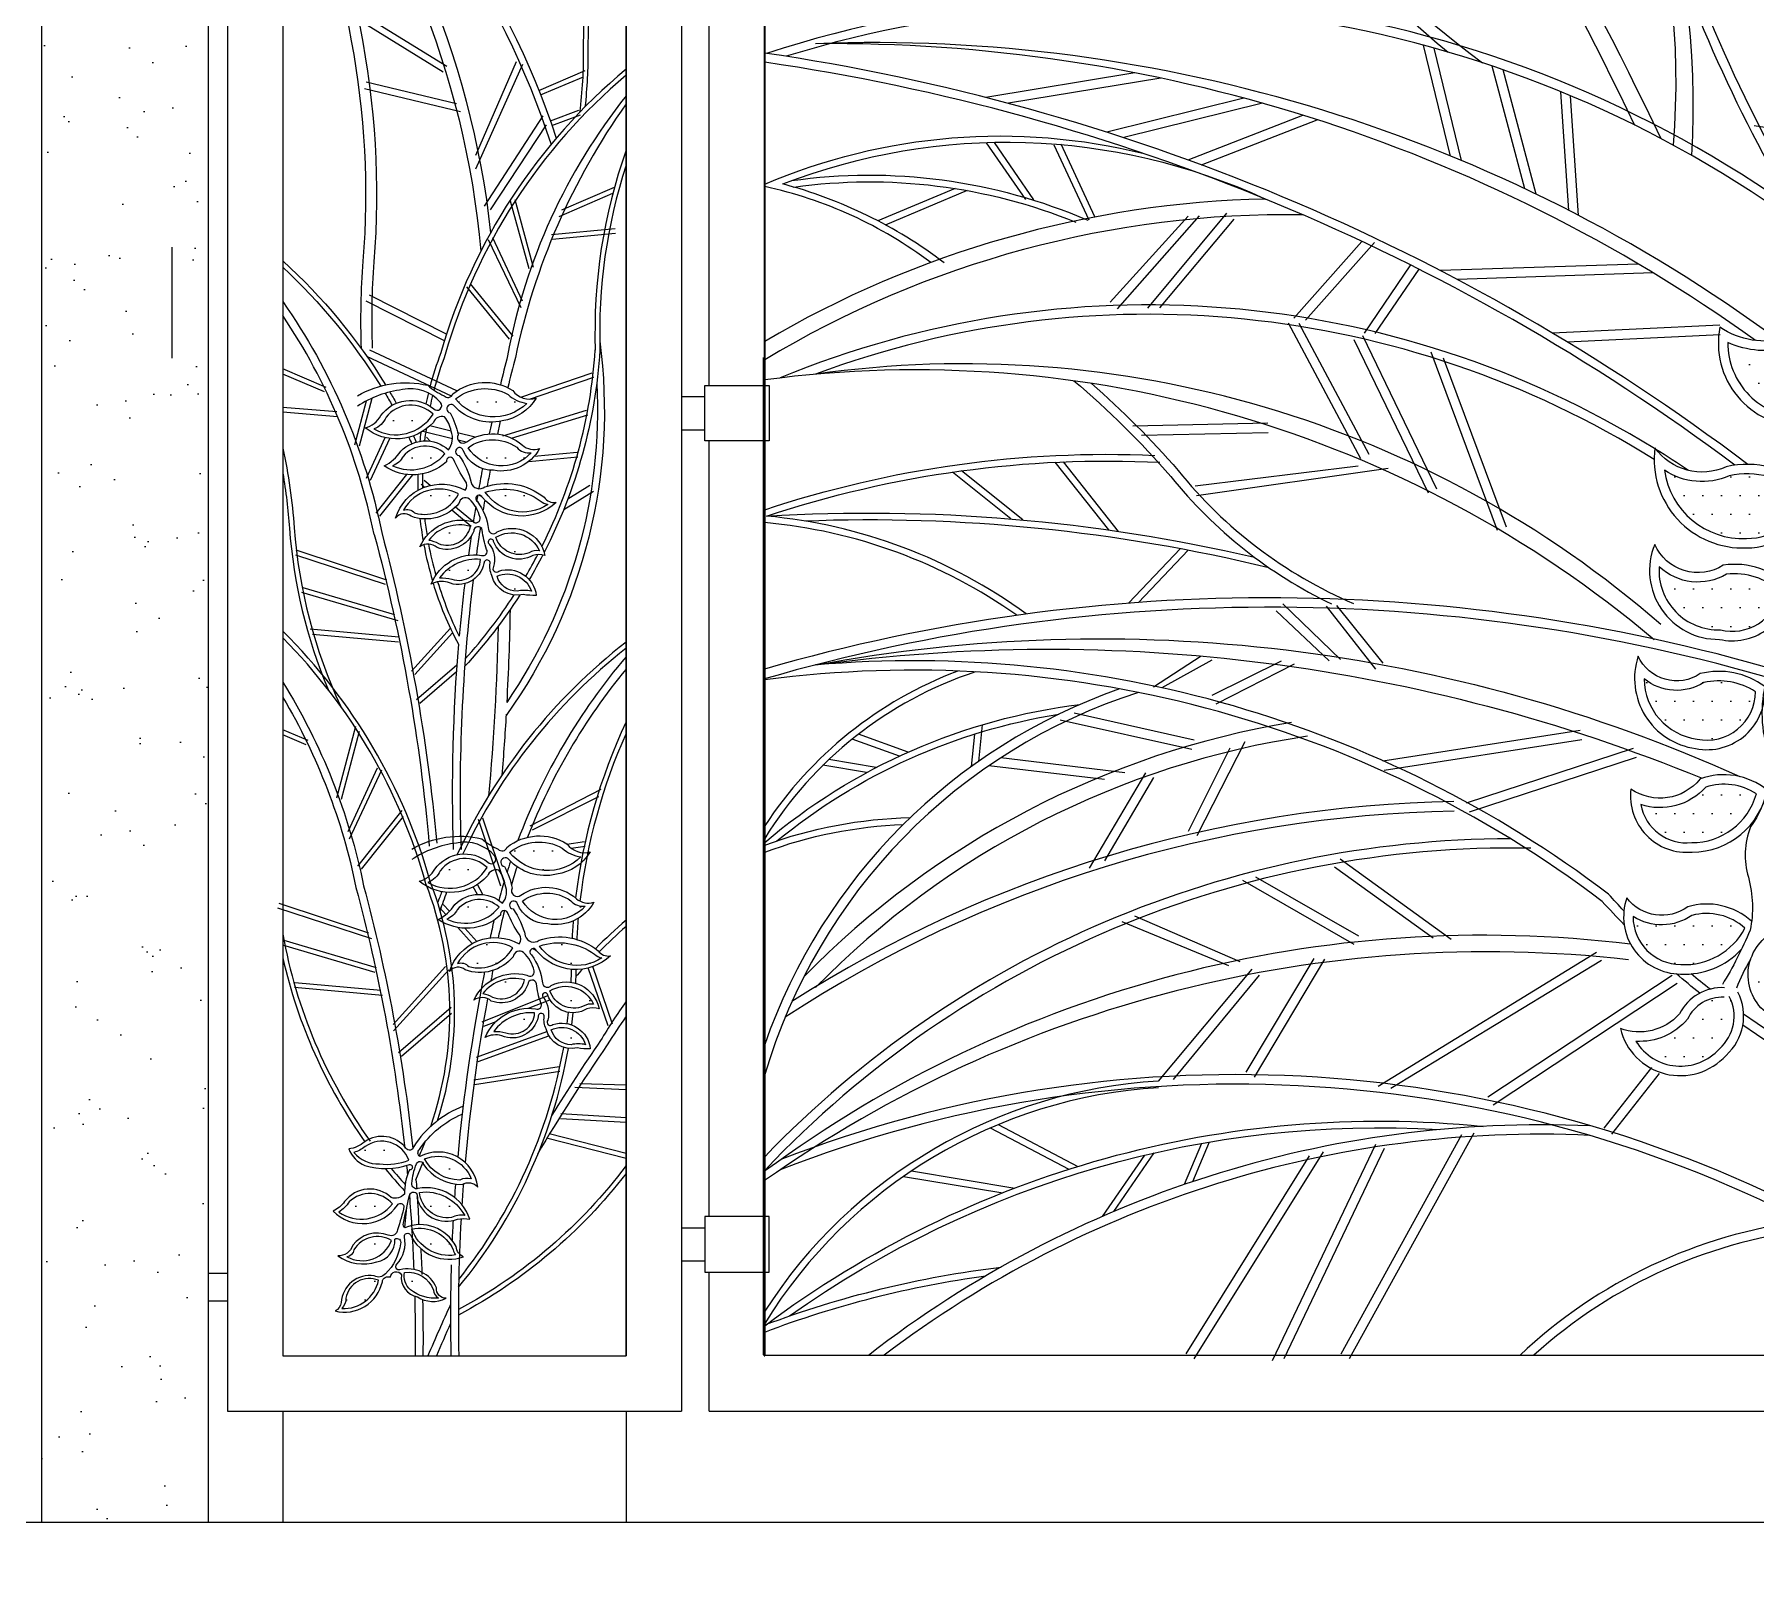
# Model space of a CAD drawing. Extents: x -6708 to 51378, y -17661 to 34250.
# Drawn here: x 27250 to 28803, y -4581 to -3195 of the extents above; entities that cross this region are included whole.
import ezdxf

# ---------------------------------------------------------------- set-up
doc = ezdxf.new("R2010")
doc.units = 0
doc.header["$LTSCALE"] = 5
doc.header["$MEASUREMENT"] = 0
doc.layers.get('0').update_dxf_attribs({"linetype": 'CONTINUOUS'})
for name, color, linetype in [('0-BCA', 33, 'CONTINUOUS'), ('0-HATCH', 8, 'CONTINUOUS'), ('0-T_BLOCK', 7, 'CONTINUOUS'), ('0-TEXT', 7, 'CONTINUOUS'), ('1', 1, 'CONTINUOUS'), ('2', 2, 'CONTINUOUS'), ('LEAF', 2, 'CONTINUOUS')]:
    doc.layers.add(name, color=color, linetype=linetype)

msp = doc.modelspace()

# ---------------------------------------------------------------- hatches: boundary and pattern name
at = {"layer": '0-HATCH'}
h = msp.add_hatch(dxfattribs=at)
h.set_pattern_fill('AR-SAND', color=2, scale=50, style=0)
h.set_pattern_definition([(37.5, (32.59, 0), (-3.14967, 96.34119), [0, -76, 0, -85, 0, -81.25]), (7.5, (32.59, 0), (88.48884, 141.1073), [0, -41, 0, -68.5, 0, -26.25]), (327.5, (-28.91, 0), (155.7071, 0.28295), [0, -25, 0, -90, 0, -117.5]), (317.5, (-28.91, 0), (150.3063, 43.8838), [0, -12.5, 0, -59, 0, -67.5])])
h.paths.add_polyline_path([(27308.6, -4581.1), (27406.6, -4537.4), (27406.6, -2437.4), (27331.6, -2382), (27256.6, -2437.4), (27256.6, -4537.4), (27406.6, -4537.4)])
at = {"layer": 'LEAF'}
h = msp.add_hatch(dxfattribs=at)
h.set_pattern_fill('DOTS', color=2, scale=270, style=0)
edge = h.paths.add_edge_path()
edge.add_arc((28758.5, -4040.5), 52.1, 48.4484, 104.8849)
edge.add_arc((28717.9, -3950.4), 48.1, 237.5857, 304.4375, ccw=False)
edge.add_arc((28735.3, -3991.2), 43.2, 179.8018, 269.7318)
edge.add_arc((28738.5, -3972.9), 61.6, 266.867, 332.3514)
edge = h.paths.add_edge_path()
edge.add_arc((28774, -3924.9), 53.1, 56.5835, 108.0211)
edge.add_arc((28716.3, -3838), 55, 251.5592, 318.58, ccw=False)
edge.add_arc((28740.4, -3882.5), 42.2, 190.452, 276.2747)
edge.add_arc((28745.6, -3864.5), 59.9, 269.4844, 344.4637)
edge = h.paths.add_edge_path()
edge.add_arc((28769.4, -3839.8), 61.2, 57.2514, 102.574)
edge.add_arc((28731.3, -3740.6), 46.5, 230.9332, 302.0744, ccw=False)
edge.add_arc((28757.4, -3776.3), 55.3, 180.4216, 262.2935)
edge.add_arc((28758.8, -3788.3), 43.7, 258.3418, 360.069)
edge = h.paths.add_edge_path()
edge.add_arc((28783.9, -3741.1), 59.2, 46.1948, 97.2645)
edge.add_arc((28750.5, -3638.2), 51.2, 227.0025, 300.3537, ccw=False)
edge.add_arc((28769, -3679), 53.5, 176.3773, 271.8563)
edge.add_arc((28781.5, -3689.5), 44.3, 256.0551, 348.4641)
edge = h.paths.add_edge_path()
edge.add_arc((28795.2, -3668.5), 76.7, 48.7144, 102.3946)
edge.add_arc((28754.2, -3537.8), 60.9, 236.102, 293.7525, ccw=False)
edge.add_arc((28791.2, -3578.6), 71.6, 187.9087, 272.5982)
edge.add_arc((28794.9, -3597.4), 52.7, 269.4343, 345.1795)
edge = h.paths.add_edge_path()
edge.add_arc((28846.6, -3521.1), 45.4, 16.1729, 106.9423)
edge.add_arc((28811.6, -3398.4), 82.2, 245.5737, 285.3805, ccw=False)
edge.add_arc((28844.2, -3474), 66.6, 179.4008, 270.0504)
edge.add_arc((28840.8, -3486.6), 54, 273.6782, 336.167)
edge = h.paths.add_edge_path()
edge.add_arc((28927.3, -3606.9), 40.7, 22.3985, 125.4934, ccw=False)
edge.add_arc((29032.8, -3558), 75.6, 206.1634, 241.2471)
edge.add_arc((28954.9, -3563.7), 73.5, 263.8003, 304.4303, ccw=False)
edge.add_arc((28952.2, -3586.7), 50.3, 164.9944, 264.0057, ccw=False)
edge = h.paths.add_edge_path()
edge.add_arc((28888.7, -3705.4), 44.3, 28.4274, 114.0132, ccw=False)
edge.add_arc((28972.5, -3659.5), 51.3, 208.9206, 263.2513)
edge.add_arc((28924.2, -3668.1), 59.8, 260.5605, 314.9246, ccw=False)
edge.add_arc((28919.5, -3677.1), 50.3, 166.0342, 264.2614, ccw=False)
edge = h.paths.add_edge_path()
edge.add_arc((28869.7, -3801.8), 42.5, 30.6227, 116.3725, ccw=False)
edge.add_arc((28953.4, -3767.5), 48.8, 195.0987, 253.4701)
edge.add_arc((28901.6, -3767.2), 60.4, 256.3811, 308.8468, ccw=False)
edge.add_arc((28892.7, -3780.9), 45.3, 157.7467, 263.1709, ccw=False)
edge = h.paths.add_edge_path()
edge.add_arc((28853.3, -3896.9), 49.4, 33.7623, 106.1355, ccw=False)
edge.add_arc((28938.5, -3843.4), 51.2, 210.4754, 266.8903)
edge.add_arc((28896.3, -3870.4), 46.3, 243.0927, 328.485, ccw=False)
edge.add_arc((28896.7, -3857.9), 57.7, 171.4619, 248.3566, ccw=False)
edge = h.paths.add_edge_path()
edge.add_arc((28844.6, -3977.8), 38.2, 34.5987, 125.8005, ccw=False)
edge.add_arc((28921.3, -3928.9), 52.8, 211.0153, 274.3476)
edge.add_arc((28886.4, -3959.8), 44.5, 252.9637, 330.8273, ccw=False)
edge.add_arc((28875.2, -3949.4), 53, 177.1879, 267.9611, ccw=False)
edge = h.paths.add_edge_path()
edge.add_arc((28808.9, -4062.3), 44.9, 26.0518, 81.365, ccw=False)
edge.add_arc((28884.8, -4020), 42.1, 212.4048, 273.7728)
edge.add_arc((28849.7, -4038.9), 44.4, 236.267, 328.6817, ccw=False)
edge.add_arc((28839.8, -4043.7), 35.4, 133.0615, 245.3902, ccw=False)
edge = h.paths.add_edge_path()
edge.add_arc((28772.5, -4098.6), 34.7, 87.1055, 154.7464)
edge.add_arc((28697.8, -4046.9), 56.9, 266.8717, 319.6358, ccw=False)
edge.add_arc((28734.8, -4079), 47.2, 211.668, 318.2817)
edge.add_arc((28744.1, -4081), 39.1, 311.373, 387.1284)
h = msp.add_hatch(dxfattribs=at)
h.set_pattern_fill('DOTS', color=2, scale=270, style=0)
h.paths.add_polyline_path([(27620.3, -3573.7, 0.427212), (27582.6, -3576, -0.181516), (27573.1, -3584.5, 0.33888)])
h.paths.add_polyline_path([(27632.7, -3610, 0.413064), (27582.8, -3624.6, -0.323086), (27592.8, -3627.1, 0.350598)])
h.paths.add_polyline_path([(27643.2, -3639.2, 0.305208), (27605.7, -3651.5, -0.084533), (27614.4, -3654.6, 0.471178)])
h.paths.add_polyline_path([(27652.4, -3669, 0.26028), (27615.4, -3685.6, -0.071469), (27626.5, -3686.9, 0.494266)])
h.paths.add_polyline_path([(27685.3, -3697.7, -0.117606), (27698.3, -3697.7, 0.444485), (27667.3, -3684.1, 0.33254)])
h.paths.add_polyline_path([(27696.3, -3663, -0.196843), (27705.5, -3661.2, 0.453979), (27666.2, -3649, 0.435938)])
h.paths.add_polyline_path([(27567.1, -3540.8, -0.198186), (27556.1, -3551.3, 0.400599), (27609.5, -3538, 0.451636)])
h.paths.add_polyline_path([(27694.2, -3528.2, -0.1622), (27677.3, -3520.3, 0.301965), (27629.8, -3524.1, 0.443405)])
h = msp.add_hatch(dxfattribs=at)
h.set_pattern_fill('DOTS', color=2, scale=270, style=0)
h.paths.add_polyline_path([(27698.1, -3572.7, -0.263305), (27685, -3567.8, 0.322078), (27641.1, -3568.3, 0.495718)])
h.paths.add_polyline_path([(27656.7, -3608.4, 0.410464), (27713, -3619.4, -0.105325), (27706.3, -3616.1, 0.239944)])
h = msp.add_hatch(dxfattribs=at)
h.set_pattern_fill('DOTS', color=2, scale=270, style=0)
h.paths.add_polyline_path([(27658.3, -3947, 0.451636), (27616, -3949.8, -0.169458), (27607, -3959.4, -0.000425), (27607.2, -3960.3, -0.001283), (27607.8, -3961.8, 0.377387)])
h.paths.add_polyline_path([(27631.4, -3985, -0.181516), (27621.9, -3993.5, 0.33888), (27669.1, -3982.7, 0.427212)])
h.paths.add_polyline_path([(27743, -3937.3, -0.1622), (27726.1, -3929.3, 0.301965), (27678.6, -3933.2, 0.443405)])
h = msp.add_hatch(dxfattribs=at)
h.set_pattern_fill('DOTS', color=2, scale=270, style=0)
h.paths.add_polyline_path([(27746.9, -3981.7, -0.263305), (27733.8, -3976.8, 0.318168), (27690.2, -3977.1, 0.502624)])
h = msp.add_hatch(dxfattribs=at)
h.set_pattern_fill('DOTS', color=2, scale=270, style=0)
h.paths.add_polyline_path([(27681.4, -4019.2, 0.417418), (27631.6, -4033.6, -0.323086), (27641.7, -4036.2, 0.348779)])
h.paths.add_polyline_path([(27761.8, -4028.5, -0.105325), (27755.1, -4025.1, 0.24519), (27705.6, -4017.7, 0.406418)])
h = msp.add_hatch(dxfattribs=at)
h.set_pattern_fill('DOTS', color=2, scale=270, style=0)
h.paths.add_polyline_path([(27692, -4048.3, 0.305208), (27654.5, -4060.6, -0.084533), (27663.2, -4063.7, 0.471178)])
h = msp.add_hatch(dxfattribs=at)
h.set_pattern_fill('DOTS', color=2, scale=270, style=0)
h.paths.add_polyline_path([(27745.1, -4072.1, -0.196843), (27754.3, -4070.3, 0.453979), (27715, -4058.1, 0.435938)])
h = msp.add_hatch(dxfattribs=at)
h.set_pattern_fill('DOTS', color=2, scale=270, style=0)
h.paths.add_polyline_path([(27701.2, -4078, 0.26028), (27664.3, -4094.7, -0.071469), (27675.3, -4096, 0.494266)])
h = msp.add_hatch(dxfattribs=at)
h.set_pattern_fill('DOTS', color=2, scale=270, style=0)
h.paths.add_polyline_path([(27734.1, -4106.7, -0.117606), (27747.2, -4106.7, 0.444485), (27716.1, -4093.2, 0.33254)])
h = msp.add_hatch(dxfattribs=at)
h.set_pattern_fill('DOTS', color=2, scale=270, style=0)
h.paths.add_polyline_path([(27548.3, -4198.6, -0.096625), (27538.1, -4203.9, 0.229635), (27561.3, -4214.3, 0.122366), (27587.8, -4210.9, 0.494881)])
h = msp.add_hatch(dxfattribs=at)
h.set_pattern_fill('DOTS', color=2, scale=270, style=0)
h.paths.add_polyline_path([(27626.2, -4262.5, -0.158727), (27638.1, -4260.8, 0.312282), (27597.3, -4239.9, 0.437117)])
h.paths.add_polyline_path([(27633.6, -4228.8, -0.176035), (27644, -4227.7, 0.421189), (27601.9, -4209.8, 0.273804)])
h = msp.add_hatch(dxfattribs=at)
h.set_pattern_fill('DOTS', color=2, scale=270, style=0)
h.paths.add_polyline_path([(27573, -4250.4, 0.428368), (27533.9, -4248.4, -0.109352), (27524.5, -4257.7, 0.396132)])
h = msp.add_hatch(dxfattribs=at)
h.set_pattern_fill('DOTS', color=2, scale=270, style=0)
h.paths.add_polyline_path([(27538.1, -4291.8, -0.331722), (27531.9, -4298.1, 0.452162), (27572.2, -4283.4, 0.416065)])
h = msp.add_hatch(dxfattribs=at)
h.set_pattern_fill('DOTS', color=2, scale=270, style=0)
h.paths.add_polyline_path([(27629.8, -4296.4, -0.10474), (27627.8, -4291.8, 0.352503), (27590.4, -4273, -0.000053), (27590.4, -4273.4, 0.355644)])
h = msp.add_hatch(dxfattribs=at)
h.set_pattern_fill('DOTS', color=2, scale=270, style=0)
h.paths.add_polyline_path([(27614.5, -4335.3, -0.258925), (27610, -4328, 0.350377), (27583.8, -4312.2, 0.250768), (27589.1, -4327.8, 0.190531)])
h = msp.add_hatch(dxfattribs=at)
h.set_pattern_fill('DOTS', color=2, scale=270, style=0)
h.paths.add_polyline_path([(27560.3, -4319.2, 0.482141), (27530.9, -4335.4, -0.217714), (27527.2, -4344.6, 0.374666)])

# ---------------------------------------------------------------- linework, layer by layer
at = {"color": 3}
for p, q in [((27907.7, -4386.4), (27907.7, -3486.9)), ((27908.2, -4386.9), (27908.2, -3487.4)), ((27908.2, -4386.9), (27908.2, -3487.4)), ((27424, -4313, 0), (27406.6, -4313, 0)), ((27424, -4338, 0), (27406.6, -4338, 0))]:
    msp.add_line(p, q, dxfattribs=at)
at = {"layer": '0-BCA', "color": 3}
for p, q in [((27424, -2437.4, 0), (27424, -4437.4, 0)), ((27833.7, -2437.4), (27833.7, -4437.4)), ((27833.7, -2437.4), (27833.7, -4437.4)), ((27424, -2487.4, 0), (27424, -4387.4, 0)), ((27474, -2487.4, 0), (27474, -4387.4, 0)), ((27474, -2487.4, 0), (27474, -4387.4, 0)), ((27783.7, -2487.4), (27783.7, -4387.4)), ((27783.7, -2487.4), (27783.7, -4387.4)), ((27783.7, -2487.4), (27783.7, -4387.4)), ((27783.7, -2487.4), (27783.7, -4387.4)), ((27858.7, -3512.1), (27858.7, -2812.4)), ((27858.7, -3512.1), (27858.7, -2812.4)), ((27908.2, -2811.9), (27908.2, -3511.6)), ((27908.7, -2812.4), (27908.7, -3512.1)), ((27908.7, -2812.4), (27908.7, -3512.1)), ((27908.7, -2812.4), (27908.7, -3512.1)), ((27858.7, -4261.8), (27858.7, -3562.1)), ((27858.7, -4261.8), (27858.7, -3562.1)), ((27908.2, -3561.6), (27908.2, -4261.3)), ((27908.7, -3562.1), (27908.7, -4261.8)), ((27908.7, -3562.1), (27908.7, -4261.8)), ((27908.7, -3562.1), (27908.7, -4261.8)), ((27858.7, -4437.4), (27858.7, -4311.8)), ((27858.7, -4437.4), (27858.7, -4311.8)), ((27908.2, -4311.3), (27908.2, -4386.9)), ((27908.7, -4311.8), (27908.7, -4387.4)), ((27908.7, -4311.8), (27908.7, -4387.4)), ((27908.7, -4311.8), (27908.7, -4387.4)), ((27474, -4387.4), (27783.7, -4387.4)), ((27474, -4387.4), (27783.7, -4387.4)), ((27424, -4437.4), (27833.7, -4437.4)), ((27474, -4437.4, 0), (27474, -4537.4, 0)), ((27783.7, -4437.4), (27783.7, -4537.4)), ((27858.7, -4437.4), (29595.2, -4437.4)), ((27858.7, -4437.4), (29595.2, -4437.4))]:
    msp.add_line(p, q, dxfattribs=at)
at = {"layer": '0-BCA'}
msp.add_line((27374, -3387.4, 0), (27374, -3487.4, 0), dxfattribs=at)
at = {"layer": '0-BCA', "color": 1}
for p, q in [((27833.7, -3522.1), (27854.7, -3522.1)), ((27833.7, -3522.1), (27854.7, -3522.1)), ((27833.7, -3552.1), (27854.7, -3552.1)), ((27833.7, -3552.1), (27854.7, -3552.1)), ((27833.7, -4271.8), (27854.7, -4271.8)), ((27833.7, -4271.8), (27854.7, -4271.8)), ((27833.7, -4301.8), (27854.7, -4301.8)), ((27833.7, -4301.8), (27854.7, -4301.8))]:
    msp.add_line(p, q, dxfattribs=at)
at = {"layer": '0-BCA', "color": 5}
msp.add_line((26053.9, -4537.4), (33226.5, -4537.4), dxfattribs=at)
at = {"layer": '0-BCA', "color": 3}
msp.add_lwpolyline([(27908.7, -2464.1), (27908.7, -4386.9), (29544.7, -4386.9), (29545.2, -1987.5, 0.153284), (27908.7, -2464.1, 3.305213)], format="xyb", dxfattribs=at)
at = {"layer": '0-BCA', "elevation": 0}
msp.add_lwpolyline([(27256.6, -4537.4), (27256.6, -2437.4), (27331.6, -2382), (27406.6, -2437.4), (27406.6, -4537.4)], dxfattribs=at)
at = {"layer": '0-BCA', "color": 3}
msp.add_lwpolyline([(27474, -4387.4), (27783.7, -4387.4), (27783.7, -2487.4), (27474, -2487.4)], dxfattribs=at)
at = {"layer": '0-BCA', "color": 1}
for points in [[(27854.7, -3562.1), (27854.7, -3512.1), (27912.7, -3512.1), (27912.7, -3562.1)], [(27854.7, -3562.1), (27854.7, -3512.1), (27912.7, -3512.1), (27912.7, -3562.1)], [(27854.7, -4261.8), (27854.7, -4311.8), (27912.7, -4311.8), (27912.7, -4261.8)], [(27854.7, -4261.8), (27854.7, -4311.8), (27912.7, -4311.8), (27912.7, -4261.8)]]:
    msp.add_lwpolyline(points, close=True, dxfattribs=at)
at = {"layer": '0-T_BLOCK'}
for centre in [(27908.2, -4386.4), (27908.7, -4386.9), (27908.7, -4386.9)]:
    msp.add_arc(centre, 0.5, 180, 270, dxfattribs=at)
at = {"layer": '0-TEXT', "color": 1}
for p, q in [((27833.7, -3522.1), (27833.7, -3552.1)), ((27833.7, -3522.1), (27833.7, -3552.1)), ((27833.7, -4271.8), (27833.7, -4301.8)), ((27833.7, -4271.8), (27833.7, -4301.8))]:
    msp.add_line(p, q, dxfattribs=at)
at = {"layer": '1'}
for p, q in [((27618.7, -3229.5), (27535.3, -3178.1)), ((27622, -3224.2), (27538.5, -3172.8)), ((28527.4, -3305.1), (28503.1, -3205.2)), ((28537.2, -3309.1), (28512.5, -3207.8)), ((27648, -3304.4), (27684.9, -3219.8)), ((27648.1, -3316.8), (27690.6, -3222.2)), ((27705, -3246), (27746.8, -3227.9)), ((28594.5, -3334.6), (28565.1, -3224.1)), ((28604.7, -3339.5), (28574.9, -3227.4)), ((27634.2, -3265.3), (27547.8, -3244.5)), ((27630.8, -3258.1), (27549.2, -3238.5)), ((27706.6, -3249.9), (27745.4, -3233.7)), ((28242.7, -3230.1), (28108.3, -3252.2)), ((28266.2, -3234.9), (28128.6, -3257.5)), ((28340.9, -3252.9), (28217.4, -3283.5)), ((28357.8, -3257.5), (28232.8, -3288.5)), ((28634.1, -3354.1), (28626.8, -3247.1)), ((28642.9, -3358.7), (28635.7, -3250.8)), ((27656.1, -3350.3), (27708.9, -3268.8)), ((27715.4, -3273.5), (27741, -3263.8)), ((27716.8, -3277.5), (27742.5, -3267.8)), ((28290.6, -3308.5), (28394.1, -3268.3)), ((28302.7, -3313), (28407.2, -3272.4)), ((27661.3, -3353.7), (27712, -3277)), ((28930.7, -3297.6), (28801.3, -3278)), ((28144.3, -3344.3), (28108.8, -3293.1)), ((28151.6, -3344.7), (28116, -3293)), ((28201.3, -3363), (28169.8, -3295.3)), ((28206.6, -3360.1), (28176.2, -3294.5)), ((27725.8, -3353.7), (27773.1, -3333.2)), ((28080.4, -3334.4), (28010.7, -3363.7)), ((28091.5, -3336.3), (28017.5, -3367.4)), ((27696.1, -3406.8), (27679.4, -3345.7)), ((27700.3, -3405.6), (27683.5, -3344.6)), ((27723.3, -3359.6), (27771.7, -3338.5)), ((28220.5, -3437), (28290.6, -3359.2)), ((28226.9, -3442.8), (28300.9, -3358.9)), ((28325.2, -3356.7), (28253.9, -3442.3)), ((28331.8, -3362.2), (28264.8, -3442.1)), ((27689, -3442.1), (27659.5, -3380.8)), ((27690.3, -3436.1), (27663.4, -3379)), ((27716.5, -3375.9), (27773.8, -3370.5)), ((27716.9, -3380.1), (27774.2, -3374.8)), ((28447.5, -3382.1), (28386, -3451.3)), ((28458.9, -3383.2), (28396.5, -3453.3)), ((28491.2, -3403.3), (28449.4, -3465)), ((28498.9, -3407.2), (28459.2, -3465.3)), ((28696.7, -3402.5), (28518.3, -3408.4)), ((28710.3, -3410.6), (28533.7, -3416.5)), ((27621.7, -3465.9), (27552.1, -3430.6)), ((27678.5, -3470.4), (27640.1, -3423.1)), ((27681.8, -3467.7), (27643.4, -3420.4)), ((27619.8, -3471.9), (27549.3, -3436.1)), ((28446.6, -3578.3), (28381.1, -3455.8)), ((28454.1, -3574.2), (28390.8, -3456.1)), ((28619.4, -3464.6), (28770.2, -3457.5)), ((28507.5, -3609.2), (28440.5, -3470.9)), ((28515.2, -3605.5), (28448.2, -3467.2)), ((28632.6, -3472.6), (28770.6, -3466)), ((27626.1, -3521.6), (27549.8, -3485.9)), ((27631, -3517), (27552.4, -3480.3)), ((28569.9, -3643), (28509.9, -3482)), ((28577.9, -3640), (28521.1, -3487.4)), ((27513.1, -3513.8, 0), (27474, -3497.2, 0)), ((27511.5, -3517.7, 0), (27474, -3501.9, 0)), ((27688.7, -3522.6), (27753.1, -3500.7)), ((27696.4, -3524.4), (27754.5, -3504.7)), ((27543.3, -3566.6, 0), (27554.7, -3523.5, 0)), ((27522.7, -3535.9, 0), (27474, -3531.8, 0)), ((27523.2, -3540.3, 0), (27474, -3536.1, 0)), ((27539.1, -3565.5, 0), (27549.6, -3525.9, 0)), ((27672.5, -3557.4), (27748, -3534.4)), ((27680.2, -3559.5), (27749.3, -3538.5)), ((27627.1, -3560.1), (27600.2, -3553.5)), ((27625.8, -3553.4), (27606.5, -3548.6)), ((27647.5, -3558.7), (27631.7, -3554.8)), ((28362.6, -3546.1), (28240.8, -3548.8)), ((28362.8, -3554.7), (28248.7, -3557.1)), ((27549.4, -3595.8, 0), (27566.3, -3559.1, 0)), ((27553.2, -3597.6, 0), (27570.6, -3559.9, 0)), ((27600.9, -3562.1), (27600.5, -3561.7)), ((27607, -3562.4), (27603.7, -3558.8)), ((27639.5, -3563.1), (27632.1, -3561.3)), ((27695.8, -3580.7), (27740, -3576.4)), ((27700.8, -3575.9), (27739.6, -3572.1)), ((28219.2, -3642.4), (28170.9, -3581.3)), ((28227.8, -3643.7), (28178.3, -3581)), ((28444, -3585), (28297, -3603)), ((27558.1, -3627.4, 0), (27586, -3592.4, 0)), ((27561.4, -3630, 0), (27591.2, -3592.7, 0)), ((27601.9, -3603.8), (27598.7, -3601)), ((27606.8, -3602.3), (27601.4, -3597.7)), ((27731.2, -3614.3), (27750.9, -3602)), ((28130.9, -3632.5), (28078, -3590.2)), ((28141.7, -3633.4), (28086.2, -3589.1)), ((28471.2, -3587.1), (28298.1, -3611.5)), ((27653.8, -3612.5), (27650.8, -3611)), ((27727.4, -3624), (27754.2, -3607.3)), ((27644, -3639.3), (27626.5, -3624.5)), ((27646.8, -3636), (27629.8, -3621.7)), ((27568, -3687.6, 0), (27486.2, -3660.7, 0)), ((28283.8, -3659.1), (28237, -3708.4)), ((28290.8, -3660.5), (28245.9, -3707.8)), ((27566.6, -3691.7, 0), (27485.8, -3665, 0)), ((27575, -3718.9, 0), (27492.5, -3694.7, 0)), ((27578.2, -3724.4, 0), (27491.3, -3698.8, 0)), ((28428.2, -3759.2), (28376.1, -3709.1)), ((28466.6, -3762.7), (28424.8, -3710.5)), ((28417.9, -3760.5), (28370.2, -3715.3)), ((28459.9, -3768), (28415.6, -3711)), ((27578.8, -3739.2, 0), (27498.7, -3731.9, 0)), ((27578.5, -3743.5, 0), (27500.9, -3736.6, 0)), ((27590, -3769.9, 0), (27625.2, -3730.9, 0)), ((27593.2, -3772.8, 0), (27627.2, -3735.1, 0)), ((28302.4, -3756.1), (28259.6, -3784.1)), ((27594.7, -3795.4, 0), (27631, -3764.1, 0)), ((27597.5, -3798.6, 0), (27630.6, -3770.1, 0)), ((28312.2, -3759.9), (28267.1, -3784.7)), ((28374.5, -3760.8), (28312, -3791.7)), ((28386.3, -3763.6), (28315.8, -3799.4)), ((27522.8, -3884), (27540, -3819.5)), ((28105, -3818.1), (28101.5, -3851.3)), ((28294.1, -3840.3), (28175.3, -3814.1)), ((28296, -3831.9), (28188, -3807.7)), ((27496.8, -3832.3), (27474, -3822.6)), ((27495.1, -3836.2), (27474, -3827.3)), ((27526.9, -3885.1), (27543.1, -3823.9)), ((28030.3, -3846.4), (27987.6, -3831.1)), ((28038.1, -3842.8), (27993.2, -3826.7)), ((28098.1, -3826.5), (28095, -3855.9)), ((28341.8, -3833.5), (28298.4, -3918.3)), ((28466.2, -3850.6), (28644.5, -3823.1)), ((28467.5, -3859.1), (28645.8, -3831.5)), ((28009.4, -3856.6), (27966.6, -3849.5)), ((28233.6, -3861.4), (28121.7, -3847.9)), ((28328.2, -3839.2), (28290.7, -3914.5)), ((28692.2, -3839.5), (28541.4, -3888.7)), ((28694.8, -3847.6), (28544.1, -3896.9)), ((27533, -3914.3), (27559.4, -3857)), ((27534.2, -3921.1), (27563.3, -3858.8)), ((28000.7, -3861.3), (27961.2, -3854.7)), ((28215.4, -3867.6), (28110.8, -3855.2)), ((28252.1, -3861.4), (28201.5, -3947.5)), ((28259.5, -3865.7), (28215.4, -3940.8)), ((27697.2, -3909.2), (27761.2, -3876.2)), ((27541.7, -3945.8), (27581.6, -3895.6)), ((27699.2, -3913), (27759.2, -3882.8)), ((27545.1, -3948.5), (27583, -3900.9)), ((27670.6, -3963.8), (27650.5, -3903.7)), ((27674.6, -3962.4), (27654.5, -3902.4)), ((27730.3, -3925.7), (27746.1, -3923.3)), ((27734, -3929.4), (27746.8, -3927.5)), ((28527.9, -4011.9), (28427.7, -3939.5)), ((28440.4, -4016.2), (28340.1, -3958.5)), ((28444.7, -4008.8), (28351.7, -3955.6)), ((28511.7, -4010.7), (28422.7, -3946.5)), ((27649.5, -3971.2), (27645.8, -3964.3)), ((27654.4, -3971.3), (27649.5, -3962.2)), ((27554.4, -4011.2), (27469.4, -3983.5)), ((27551.6, -4006.1), (27470.8, -3979.5)), ((27621.1, -3989.3), (27615.6, -3983.2)), ((27624.3, -3986.4), (27618.8, -3980.4)), ((27644.9, -4015.5), (27631.8, -4001)), ((27648.9, -4013.5), (27638.2, -4001.7)), ((27666.4, -3993.3), (27666.3, -3993.2)), ((28327.5, -4035.5), (28231.3, -3995.9)), ((28337.7, -4032.1), (28242.6, -3990.9)), ((27557.4, -4041.5), (27474.9, -4017.3)), ((27558.6, -4037.4), (27475.1, -4012.7)), ((27702.7, -4021.6), (27699.6, -4020.1)), ((27573.7, -4088.4), (27620.7, -4036.2)), ((27771.4, -4088.3), (27753.6, -4036.3)), ((28343.2, -4131.6), (28404.3, -4029.1)), ((28350.5, -4136), (28414.1, -4029.7)), ((28462.1, -4144), (28659.2, -4023.2)), ((28473.5, -4145.8), (28663.6, -4030.5)), ((27562.5, -4057.7), (27484.9, -4050.8)), ((27574, -4094.3), (27623.9, -4039.1)), ((27767.4, -4089.7), (27749.5, -4037.5)), ((28348.2, -4038.5), (28263.6, -4139.5)), ((28354.8, -4044), (28277.1, -4138)), ((28561.1, -4153.7), (28727.2, -4044)), ((28565.8, -4160.9), (28731.9, -4051.2)), ((27564, -4062.4), (27484.5, -4055)), ((27653.8, -4086.2), (27713.2, -4062.2)), ((27695.6, -4073.9), (27715, -4066.1)), ((27578.3, -4113.9), (27626, -4072.8)), ((27581.1, -4117.1), (27626.1, -4078.4)), ((27648.8, -4117.9), (27712.2, -4094.7)), ((27650.3, -4121.9), (27714, -4098.6)), ((27655.4, -4090.1), (27666.5, -4085.7)), ((27646.3, -4138.4), (27723.2, -4126.5)), ((28666.1, -4182), (28709, -4127.3)), ((27646.9, -4142.6), (27723.9, -4130.7)), ((27737.3, -4145), (27783.7, -4147.1)), ((27741.9, -4141.8), (27783.7, -4142.8)), ((28672.9, -4187.3), (28715.8, -4132.6)), ((27724.5, -4173.2), (27783.7, -4176.5)), ((27724.8, -4168.9), (27783.7, -4172.3)), ((27711.8, -4190.7), (27783.7, -4209.1)), ((27714.3, -4186.7), (27783.7, -4204.7)), ((28112.2, -4181.8), (28183.1, -4219)), ((28119.3, -4178.8), (28191.2, -4216.5)), ((28537.3, -4187.9), (28428.4, -4385.8)), ((28548.3, -4186.4), (28435.9, -4390)), ((28251.2, -4206.4), (28213, -4261.8)), ((28259.9, -4204.4), (28223.4, -4257.3)), ((28302.8, -4195.7), (28287.1, -4232.9)), ((28288.8, -4385.6), (28400.3, -4207)), ((28309.8, -4194.5), (28294.7, -4230.3)), ((28296.1, -4390.2), (28412.7, -4203.5)), ((28366.8, -4391.5), (28460.1, -4196.5)), ((28377.3, -4389.8), (28467.9, -4200.2)), ((28041.2, -4220.6), (28134.4, -4236)), ((28034, -4225.5), (28123.4, -4240.3))]:
    msp.add_line(p, q, dxfattribs=at)
at = {"layer": '1', "color": 1, "elevation": 0}
for points in [[(27977.7, -2419.5, -0.053833), (28434.6, -2838.2, -0.044104), (28693.4, -3277.2)], [(27982.5, -2416.5, -0.083674), (28447.4, -2829.8, -0.044199), (28717.1, -3289.4)], [(27985.5, -2414.7, -0.101325), (28559.5, -2784.8, -0.204534), (28728.1, -3295.3)], [(27995.5, -2408.5, -0.100722), (28566.7, -2779, -0.197143), (28744.7, -3304.5)], [(27966.7, -2426.4, -0.06493), (28276.5, -2883.3, 0.117832), (28525.4, -3211.5)], [(27968.8, -2425.1, -0.077834), (28284.8, -2879.5, 0.132175), (28556.2, -3221.1)]]:
    msp.add_lwpolyline(points, format="xyb", dxfattribs=at)
at = {"layer": '1'}
for points in [[(27474, -2935.8, -0.146467), (27720.7, -3289, -0.13665)], [(27474, -2938.4, -0.149299), (27661.5, -3374.3, -0.142532)], [(27474, -2943.7, -0.14609), (27716, -3294.6, -0.141413)], [(27474, -2954.6, -0.150279), (27652.7, -3390.8)], [(27474, -2989.8, -0.139242), (27556.2, -3400.6, 0.029056), (27554.7, -3478.3, 0.029056)], [(27783.7, -3009.2, 0.098151), (27745.1, -3209.1, -0.030763), (27741.8, -3265.7)], [(27474, -3012.3, -0.132516), (27546.3, -3399.8, 0.029059), (27544.7, -3478.7)], [(27783.7, -3020.8, 0.09293), (27749.3, -3209, -0.027802), (27746.6, -3260.8)], [(29156, -3708, 0.006045), (29111, -3673.8, -0.130076), (28726.2, -3088.1)], [(28752, -3104.2, -0.052544), (28988.4, -3290.7, -0.052544)], [(28744.4, -3116.3, -0.051598), (28974.6, -3297.1, -0.051598)], [(29225, -3775.3, 0.016374), (29105.5, -3680.4, -0.119753), (28737.1, -3144, -0.119753)], [(28824.1, -3472, 0.170445), (27954.6, -3203.8, 0.186759)], [(28802.6, -3471.5, 0.159322), (27954.6, -3203.8, 0.159322)], [(27783.7, -3226.8, 0.150404), (27616.5, -3482.7, 0.025077), (27606.6, -3513.5, 0.025077)], [(27783.7, -3232.2, 0.148747), (27620.6, -3484, 0.026563), (27610.3, -3516.3, 0.026563)], [(27783.7, -3250.7, 0.122493), (27676.8, -3485.2, 0.004281), (27670.3, -3511.4, 0.004281)], [(27783.7, -3258.1, 0.10283), (27683.8, -3486.7, 0.004481), (27677, -3514, 0.004481)], [(27783.7, -3313.3, 0.086691), (27760.1, -3480.4, -0.102512), (27709.8, -3662.7, -0.102512)], [(28898.3, -3505.6, 0.414967), (28831, -3469.4, -0.218355), (28770.4, -3459.5, 0.473511), (28844.5, -3549.1, 0.226882), (28891.8, -3522.9, 0.226882)], [(27759.9, -3472.1, -0.1916), (27675.4, -3809.7)], [(28921.4, -3482.5, 0.186863), (28892.1, -3519.7, -0.1907), (28864.6, -3576.4, 0.252134), (28852.2, -3610.6, -0.139232), (28842.7, -3647.2, 0.045981), (28833.3, -3703.5, -0.111), (28814.4, -3770.3, 0.144561), (28812, -3836.8, -0.22353), (28798.1, -3910.2, 0.165363), (28796.1, -3955.7, -0.118044), (28797.7, -4003.5, -0.036084), (28772.6, -4052.5, 0.597142)], [(28187.7, -3507.8, -0.037485), (28275.1, -3594.1, 0.112551), (28420.1, -3709.1)], [(27605.3, -3518.8, 0.007762), (27603, -3528.6, 0.007762)], [(27609.1, -3521, 0.007765), (27606.9, -3530.7, 0.007765)], [(27629.8, -3524.1, -0.301965), (27677.3, -3520.3, 0.1622), (27694.2, -3528.2, -0.443405), (27629.8, -3524.1)], [(27757.2, -3510.1, -0.165352), (27676, -3797.9)], [(28203.5, -3510.2, -0.03345), (28281.7, -3588.7, 0.123396), (28440, -3708.7)], [(27609.5, -3538, 0.451636), (27567.1, -3540.8, -0.198186), (27556.1, -3551.3, 0.400599), (27609.5, -3538)], [(27598.5, -3554.5, 0.006244), (27597.6, -3562.5)], [(27603.3, -3551.4, 0.008468), (27601.9, -3562.1)], [(27662.6, -3545.1, 0.001728), (27660.3, -3555.8, 0.001728)], [(27670, -3544.4, 0.001881), (27667.6, -3555.9, 0.001881)], [(27620.3, -3573.7, 0.427212), (27582.6, -3576, -0.181516), (27573.1, -3584.5, 0.33888), (27620.3, -3573.7)], [(27641.1, -3568.3, -0.322078), (27685, -3567.8, 0.263305), (27698.1, -3572.7, -0.495718), (27641.1, -3568.3)], [(28851.8, -3604.7, 0.242831), (28776.1, -3585.4, -0.358992), (28711.7, -3568.3, 0.464995), (28794.6, -3658.6, 0.308457), (28851.8, -3620.1, 0.308457)], [(27595.8, -3592.5, 0.01092), (27595.9, -3606.6)], [(27600.1, -3591.8, 0.009956), (27600.1, -3604.5)], [(27654.1, -3587, 0.002924), (27650.8, -3605.1, 0.002924)], [(27661.1, -3588.5, 0.00232), (27658.4, -3602.8, 0.00232)], [(27632.6, -3609.9, 0.412098), (27582.8, -3624.6, -0.323086), (27592.8, -3627.1, 0.348779), (27632.6, -3610.2)], [(27649.7, -3611.3, 0.000789), (27648.9, -3616.3, 0.000789)], [(27656.2, -3615.4, 0.001562), (27654.6, -3625.1, 0.001562)], [(27656.7, -3608.4, -0.239944), (27706.3, -3616.1, 0.105325), (27713, -3619.4, -0.410464), (27656.7, -3608.4)], [(27597.7, -3632.1, 0.01565), (27600.6, -3652.1)], [(27602, -3632.5, 0.011864), (27604.1, -3647.5)], [(27648, -3621.5, 0.002186), (27645.8, -3635.2, 0.002186)], [(27643.2, -3639.2, 0.305208), (27605.7, -3651.5, -0.084533), (27614.4, -3654.6, 0.471178), (27643.2, -3639.2)], [(27643.8, -3648.1, 0.002738), (27641.4, -3665.2)], [(27652.2, -3640, 0.004001), (27648.6, -3664.9, 0.004001)], [(27666.2, -3649, -0.453979), (27705.5, -3661.2, 0.196843), (27696.3, -3663, -0.435938), (27666.2, -3649)], [(27601.2, -3655.7, 0.025993), (27609.1, -3688.4)], [(27605.5, -3655.2, 0.022651), (27612, -3683.3)], [(27652.4, -3669, 0.26028), (27615.4, -3685.6, -0.071469), (27626.5, -3686.9, 0.494266), (27652.4, -3669)], [(27708.7, -3664.9, -0.013632), (27696.3, -3687.1, -0.013632)], [(27609.6, -3690.3, 0.052401), (27632.5, -3745.3)], [(27613.7, -3689.1, 0.041383), (27633.1, -3738.1)], [(27638.1, -3690.8, 0.007532), (27633.1, -3738.1)], [(27645.7, -3687.4, 0.03883), (27634.8, -3930.6)], [(27667.3, -3684.1, -0.444485), (27698.3, -3697.7, 0.117606), (27685.3, -3697.7, -0.33254), (27667.3, -3684.1)], [(27687.8, -3701.1, -0.043829), (27638, -3765.7)], [(27679, -3714.4, -0.009092), (27676, -3797.9)], [(27668.3, -3729.2, -0.016761), (27659.6, -3882.4)], [(27954.6, -3764.2, -0.153131), (28788.3, -3864.8, -0.095937)], [(27632.5, -3745.3, 0.029416), (27627.7, -3930.7, 0.025789)], [(27783.7, -3756.8, 0.08696), (27686.1, -3922.6, 0.08696)], [(27954.6, -3764.2, -0.132116), (28754.3, -3866.4, -0.091364)], [(27783.7, -3767.9, 0.08041), (27694.8, -3919.6, 0.08041)], [(28684.1, -3998.5, -0.009677), (28664.3, -3977.5, 0.197365), (27908.7, -3777.7)], [(28683.8, -3985.9, -0.006895), (28670, -3971, 0.18564), (27954.6, -3764.2)], [(27474, -3779.7, -0.089312), (27546.9, -3963.3, -0.038285), (27591.3, -4200.3, -0.038285)], [(27474, -3793.4, -0.084088), (27540, -3964.9, -0.038586), (27584, -4200.2, -0.03792)], [(27675.5, -3808.5, -0.006009), (27671.6, -3863.6, -0.006009)], [(27783.7, -3815.6, 0.079335), (27738.1, -3974.3, 0.079335)], [(27783.7, -3825.9, 0.075969), (27742.1, -3977.1, 0.075969)], [(27678.6, -3933.2, -0.301965), (27726.1, -3929.3, 0.1622), (27743, -3937.3, -0.443405), (27678.6, -3933.2)], [(27658.3, -3947, 0.451636), (27616, -3949.8, -0.198186), (27604.9, -3960.4, 0.400599), (27658.3, -3947)], [(27679.4, -3941.4, 0.004515), (27676.3, -3951, 0.004515)], [(27673.8, -3959, 0.008198), (27668.9, -3976.5, 0.008198)], [(27685.3, -3946.2, 0.007726), (27680.2, -3962.4, 0.007726)], [(27690.2, -3977.1, -0.318168), (27733.8, -3976.8, 0.263305), (27746.9, -3981.7, -0.502624), (27690.2, -3977.1)], [(28799, -3995.3, 0.260156), (28741.4, -3982.3, -0.410248), (28686.4, -3974.3, 0.512348), (28734.9, -4043, 0.222218), (28789.9, -4020.6, 0.452913)], [(27669.1, -3982.7, 0.427212), (27631.4, -3985, -0.181516), (27621.9, -3993.5, 0.33888), (27669.1, -3982.7)], [(27673.9, -3985.8, 0.011341), (27668.4, -4010.2)], [(27664.5, -3994.5, 0.007279), (27661.1, -4010.3)], [(27736, -3995, 0.007551), (27734.9, -4010.8)], [(27740.5, -3992.7, 0.009247), (27739.2, -4011.8)], [(27783.7, -3994.3, 0.018168), (27756.1, -4020.1, 0.018168)], [(27783.7, -4000, 0.016267), (27759.3, -4022.9, 0.016267)], [(27474, -4007.1, 0.110617), (27552.7, -4193.6, 0.109941)], [(27681.4, -4019.2, 0.417418), (27631.6, -4033.6, -0.323086), (27641.7, -4036.2, 0.348779), (27681.4, -4019.2)], [(27705.6, -4017.7, -0.24519), (27755.1, -4025.1, 0.105325), (27761.8, -4028.5, -0.406418), (27705.6, -4017.7)], [(27474, -4028.4, 0.098381), (27548.1, -4194.3, 0.098381)], [(28798.1, -4029.8, 0.053935), (28785.4, -4055.8)], [(27655.9, -4041.3, 0.000819), (27655.7, -4043.1, 0.026447), (27631.8, -4208.1, 0.026447)], [(27692, -4048.3, 0.305208), (27654.5, -4060.6, -0.084533), (27663.2, -4063.7, 0.471178), (27692, -4048.3)], [(27663.3, -4039.8, 0.002066), (27662.7, -4044.3, 0.00075), (27661.8, -4048.9, 0.00075)], [(27734.2, -4038.7, -0.006298), (27733.8, -4050.3)], [(27738.4, -4038.9, -0.006619), (27738, -4051.2)], [(27744.4, -4038.5, 0.004451), (27738.3, -4045.3)], [(28752.3, -4060.3, -0.009191), (28731.2, -4042.8)], [(28761.6, -4056.7, -0.007482), (28744.5, -4042.8)], [(27658.7, -4065.2, 0.023768), (27638.5, -4213)], [(27715, -4058.1, -0.453979), (27754.3, -4070.3, 0.196843), (27745.1, -4072.1, -0.435938), (27715, -4058.1)], [(27783.7, -4067.6, 0.019802), (27760.7, -4103, 0.012724), (27716.8, -4170.2)], [(28774.7, -4055.3, 0.296191), (28733.9, -4079, -0.311183), (28680.6, -4092.1, 0.601436), (28776, -4116.4, 0.340085), (28786.6, -4059.3, 1.078008)], [(28774.3, -4063.9, 0.304018), (28741.1, -4083.8, -0.234383), (28694.7, -4103.7, 0.501929), (28770, -4110.3, 0.343134), (28778.9, -4063.2, 0.343134)], [(27701.2, -4078, 0.26028), (27664.3, -4094.7, -0.071469), (27675.3, -4096, 0.494266), (27701.2, -4078)], [(27783.7, -4081.1, 0.012589), (27766.7, -4106.9, 0.016976), (27703.7, -4205.4, 0.018444)], [(29231.5, -4214.4, -0.160124), (28791.8, -4079.2, -0.160124)], [(27716.1, -4093.2, -0.444485), (27747.2, -4106.7, 0.117606), (27734.1, -4106.7, -0.33254), (27716.1, -4093.2)], [(29231.7, -4222.9, -0.158331), (28791.1, -4089.2, -0.158331)], [(29191.3, -4252.6, -0.285875), (28847.3, -4266.3, 0.214668), (27922.6, -4219.7, 0.160848)], [(29186.5, -4245.5, -0.286034), (28851.4, -4258.7, 0.213763), (27923.3, -4210.2, 0.16057)], [(27602.2, -4194.5, -0.010537), (27597, -4206.9, -0.010537)], [(27601.9, -4209.8, -0.421189), (27644, -4227.7, 0.176035), (27633.6, -4228.8, -0.273804), (27601.9, -4209.8)], [(27566.4, -4218.5, 0.014276), (27583.8, -4238.6, 0.014276)], [(27571.8, -4218.3, 0.010461), (27584.4, -4232.9, 0.010461)], [(27585.7, -4215.6, -0.001363), (27586.5, -4224.1)], [(27783.7, -4215.8, -0.109264), (27632.4, -4345.7, -0.109264)], [(27783.7, -4222.8, -0.107448), (27632.4, -4350.6, -0.107448)], [(27594.1, -4228.6, -0.003097), (27594.8, -4236.7, -0.003097)], [(27629.7, -4232.5, 0.00191), (27628.9, -4244.5, 0.00191)], [(27636.9, -4232.2, 0.003015), (27635.6, -4251.1, 0.003015)], [(27573, -4250.4, 0.428368), (27533.9, -4248.4, -0.109352), (27524.5, -4257.7, 0.396132), (27573, -4250.4)], [(27588.1, -4243.3, 0.000085), (27588.2, -4243.5)], [(27588.2, -4243, -0.004286), (27590.2, -4269.9)], [(27595.2, -4242.2, -0.010251), (27596.5, -4269)], [(27597.3, -4239.9, -0.312282), (27638.1, -4260.8, 0.158727), (27626.2, -4262.5, -0.437117), (27597.3, -4239.9)], [(27627.6, -4265.3, 0.002839), (27626.7, -4283.2)], [(27634.8, -4263.6, 0.019725), (27632.8, -4387.4)], [(27572.2, -4283.4, 0.416065), (27538.1, -4291.8, -0.331722), (27531.9, -4298.1, 0.452162), (27572.2, -4283.4)], [(27590.2, -4269.9, -0.001825), (27590.8, -4281.3, -0.001825)], [(27590.3, -4273, -0.353312), (27627.8, -4291.8, 0.10474), (27629.8, -4296.4, -0.358217), (27590.3, -4273)], [(27590.8, -4281.3, -0.004481), (27592.2, -4309.4, -0.004481)], [(27598.5, -4290.6, -0.003737), (27599.5, -4314.1, -0.003737)], [(27583.8, -4312.2, -0.350377), (27610, -4328, 0.258925), (27614.5, -4335.3, -0.190531), (27589.1, -4327.8, -0.250768), (27583.8, -4312.2)], [(27625.9, -4305.4, 0.013016), (27625.7, -4387.4, 0.013016)], [(27560.3, -4319.2, 0.482141), (27530.9, -4335.4, -0.217714), (27527.2, -4344.6, 0.374666), (27560.3, -4319.2)], [(27593, -4333.5, -0.008587), (27593.3, -4387.4)], [(27600.1, -4336.6, -0.008069), (27600.4, -4387.4)], [(27625.3, -4341.1, 0.008034), (27604.9, -4387.4)], [(27625.3, -4358.3, 0.005058), (27612.6, -4387.4)]]:
    msp.add_lwpolyline(points, format="xyb", dxfattribs=at)
at = {"layer": '1', "color": 1}
for points in [[(27908.7, -3330.6, -0.163483), (28250.9, -3302.9)], [(28070.6, -3401.4, 0.097447), (27925, -3330.3, -0.202996), (28360.5, -3343.9, -0.156231)], [(27932.8, -3327.3, -0.138422), (28200.1, -3363)], [(28058.5, -3401.2, 0.108332), (27908.7, -3332.6, 0.108332)], [(27935, -3333.1, -0.132109), (28189.4, -3364.8, -0.130161)], [(27908.7, -3624.2, -0.09152), (28260.7, -3575.1, -0.09152)], [(28144.7, -3718.2, 0.135501), (27910.4, -3629.9, -0.092811), (28265.2, -3581.4)], [(27910.4, -3629.9, -0.072329), (28350.6, -3667, -0.072329)], [(27944.3, -3634.2, -0.069215), (28363.4, -3676.2)], [(28136.1, -3719.4, 0.1327), (27908.7, -3635.8)], [(28082.9, -3769.7, 0.158489), (27908.7, -3909.4)], [(28098.8, -3770.4, 0.1758), (27908.7, -3920.6)], [(27908.7, -3924.3, -0.146765), (28192.9, -3799.9, -0.146765)], [(27919.8, -3922.9, -0.132807), (28174, -3808.6, -0.132807)], [(27908.7, -3926.7, -0.082817), (28040, -3901.9, -0.082817)], [(27908.7, -3933.1, -0.080136), (28033.7, -3908.1, -0.080136)], [(28263.6, -4139.5, 0.238998), (27908.7, -4347.1, 0.238998)], [(28263.9, -4145.5, 0.244583), (27908.7, -4358.3, 0.244583)], [(27908.7, -4360.3, -0.18837), (28556.9, -4180.4)], [(27931.1, -4351.4, -0.170944), (28517.6, -4183.2)], [(27908.7, -4359.5, -0.059529), (28121.9, -4307.3)], [(27908.7, -4365.9, -0.056219), (28108.3, -4315.1)]]:
    msp.add_lwpolyline(points, format="xyb", dxfattribs=at)
at = {"layer": '1', "elevation": 0}
for points in [[(27474, -3399.7, -0.070857), (27566.7, -3511.6, -0.070857)], [(27474, -3405.5, -0.068266), (27562.3, -3512.7, -0.068266)], [(27474, -3436.4, -0.102785), (27563.3, -3644.8, -0.041552), (27612.9, -3925)], [(27566.3, -3519.1, -0.00617), (27572.6, -3530, -0.00617)], [(27570.5, -3517.9, -0.005711), (27576.4, -3528.1, -0.005711)], [(27474, -3568.6, -0.034699), (27484.3, -3640.4, 0.090915), (27526.3, -3801.6)], [(27587.6, -3558.9, -0.003088), (27590.4, -3564.6)], [(27591.8, -3557.6, -0.002992), (27594.4, -3563.1)], [(27474, -3591.2, -0.024056), (27480, -3640.8, 0.080795), (27514.8, -3786.3)], [(27556.4, -3646.4, -0.044755), (27606.1, -3927.7, 6.418482)]]:
    msp.add_lwpolyline(points, format="xyb", dxfattribs=at)
at = {"layer": '1'}
for points in [[(28890.2, -3508.5, 0.418152), (28833.3, -3477.7, -0.175458), (28777.6, -3473.3, 0.417538), (28844.2, -3540.6, 0.279623)], [(28845.8, -3610.9, 0.238603), (28778.8, -3593.6, -0.256991), (28720.3, -3588.4, 0.38732), (28794.4, -3650.1, 0.343085)], [(28834, -3695.5, 0.251803), (28773.5, -3674.2, -0.458485), (28711.6, -3655.5, 0.537347), (28769.9, -3741.1, 0.446147)], [(28824.9, -3698.4, 0.226597), (28776.4, -3682.4, -0.33145), (28715.6, -3675.6, 0.442508), (28770.8, -3732.5, 0.426582)], [(28810.8, -3783.6, 0.223258), (28752.6, -3772, -0.465813), (28696.7, -3756.2, 0.46848), (28748.5, -3839.6, 0.501171)], [(28802.5, -3788.3, 0.200376), (28756, -3780, -0.320781), (28702, -3776.7, 0.373248), (28749.9, -3831.1, 0.475515)], [(28812.9, -3877, 0.265182), (28752.5, -3867, -0.39236), (28690.1, -3876.2, 0.481), (28745.4, -3932.9, 0.361947)], [(28803.3, -3880.5, 0.228285), (28757.6, -3874.3, -0.301065), (28699, -3890.1, 0.393018), (28745, -3924.4, 0.339354)], [(28793, -4001.5, 0.251352), (28745.1, -3990.1, -0.30026), (28692.1, -3991.1, 0.413856), (28735.1, -4034.4, 0.293768), (28793, -4001.5)], [(28812.9, -4008.9, -0.263581), (28856.7, -4038.3, 0.398737), (28901.6, -4049, -0.531899), (28820.9, -4083.3, -0.558843)], [(27587.8, -4210.9, 0.494881), (27548.3, -4198.6, -0.096625), (27538.1, -4203.9, 0.229635), (27561.3, -4214.3, 0.122366)]]:
    msp.add_lwpolyline(points, format="xyb", close=True, dxfattribs=at)
for points in [[(27594.1, -4228.6), (27600.2, -4213.2)], [(27584, -4271.6), (27585.8, -4253.6)], [(27588.1, -4243.6), (27589.2, -4240.7)]]:
    msp.add_lwpolyline(points, dxfattribs=at)
for centre, radius, start, end in [((28234.3, -4201.7), 1040.8, 53.4077, 108.1301), ((28232.8, -4206.6), 1037.3, 53.5542, 107.088), ((27629.2, -5126), 1934, 52.9083, 81.6921), ((27631.3, -5123.9), 1923.5, 53.1827, 81.7078), ((28243.8, -3463.2), 488.2, 160.441, 181.9864), ((28380.3, -4272.8), 929.1, 91.2213, 120.5022), ((28380.3, -4272.8), 914.8, 89.1332, 121.0299), ((28254.7, -4309), 869.6, 58.3084, 112.4445), ((27017.1, -3755.5, 0), 550.2, 11.4316, 33.8543), ((28254.7, -4309), 861.1, 58.0008, 110.4028), ((27295, -3450.2), 461.8, 333.3455, 356.2924), ((28088.6, -4449.6), 957.1, 48.9542, 98.0502), ((28045.2, -4530.2), 1032.2, 49.8253, 97.5994), ((28254.7, -4309), 869.6, 55.9097, 58.2244), ((27295, -3450.2), 461.8, 329.5767, 332.3463), ((27295, -3450.2), 461.8, 318.0725, 327.1068), ((28363.3, -5343.7), 1640.1, 73.1302, 106.0932), ((28363.3, -5343.7), 1631.6, 73.0534, 106.18), ((27111.1, -4099.5), 515.3, 15.6758, 45.2248), ((27111.1, -4099.5), 511, 15.6529, 44.7486), ((28099.4, -4150.9), 515.3, 127.7871, 155.2651), ((28099.4, -4150.9), 511, 128.1586, 154.967), ((28401.6, -4278.4), 522, 109.323, 160.7797), ((28401.6, -4278.4), 513.5, 107.6397, 163.7393), ((28515.1, -4603.8), 798.6, 99.4451, 135.6519), ((28513.8, -4602.2), 782.3, 98.4842, 135.6322), ((28551.6, -5036.2), 1140.4, 91.0518, 123.1935), ((28551.6, -5036.2), 1149, 91.0518, 122.5529), ((28582.8, -4856.7), 935.7, 90.0755, 136.0887), ((28583.7, -4857.9), 928.6, 89.0046, 136.6222), ((27306, -4076.9), 318.7, 341.0487, 21.2034), ((27306, -4076.9), 323, 342.2801, 21.1666), ((28099.4, -4150.9), 515.3, 159.287, 160.49), ((28099.4, -4150.9), 511, 159.173, 161.1397), ((28556.9, -5101.4), 1093.4, 83.0149, 126.36), ((28560.3, -5154.9), 1132, 83.5261, 125.146), ((27272.5, -4029.5), 461.8, 352.7547, 354.0355), ((27272.5, -4029.5), 466.1, 352.6752, 354.0483), ((27272.5, -4029.5), 466.1, 320.5923, 350.0484), ((27272.5, -4029.5), 461.8, 321.2663, 350.0678), ((28609, -5167.9), 988.9, 87.4377, 127.8409), ((28609, -5167.9), 980.4, 87.4377, 127.1923), ((28904, -4719.6), 457.5, 97.2343, 133.3555), ((28904, -4719.6), 449, 95.6343, 132.1861)]:
    msp.add_arc(centre, radius, start, end, dxfattribs=at)
at = {"layer": '2'}
for points in [[(27541.4, -3521.3, -0.188729), (27604.7, -3511.9, 0.082734), (27619.5, -3521.3, 0.579904), (27627.4, -3519.7, -0.324148), (27681.4, -3516.6, 0.317944), (27702.6, -3523.6, -0.222011), (27672, -3544, -0.268669), (27628.9, -3530.7, 1.450492), (27625, -3536.9, -0.074341), (27632.1, -3556.5, 0.819921), (27639.9, -3562.8, -0.34179), (27690.1, -3565.9, 0.265397), (27705.7, -3569, -0.321258), (27664.2, -3588.6, -0.308847), (27636.8, -3570.6, 1.82056), (27632.9, -3575.3, -0.104734), (27643.8, -3599.6, 0.522694), (27656.4, -3603.5, -0.257029), (27709.7, -3612.9, 0.293039), (27720.6, -3617.6, -0.435239), (27654, -3612.9, 1.37492), (27649.6, -3616.8, -0.132229), (27659.5, -3641.9, 0.65355), (27667.3, -3644.2, -0.496546), (27710.4, -3665.3, 0.145665), (27699.5, -3665.3, -0.472289), (27664.2, -3652.8, 1.476637), (27660.3, -3655.2, -0.233483), (27664.2, -3675.5, 0.942045), (27668.8, -3679.5, -0.473668), (27702.6, -3701.4, -0.062212), (27690.9, -3700.6, -0.408883), (27662.6, -3683.4, -0.16239), (27661.1, -3672.4, 1.092633), (27655.5, -3672.6, -0.475911), (27622.7, -3689.6, 0.197682), (27607.8, -3691.2, -0.347146), (27653.2, -3665.3, 0.720925), (27657.9, -3659.9, -0.068351), (27654, -3642.6, 0.912551), (27646.2, -3643.4, -0.414049), (27613.3, -3658.3, 0.34816), (27597.6, -3657.5, -0.364796), (27645.4, -3634.8, 0.760397), (27651.9, -3631.2, 0.149554), (27642.3, -3614.5, 0.56598), (27632.9, -3618.4, -0.320275), (27589.8, -3630.1, 0.441176), (27575.7, -3631.7, -0.479235), (27638.4, -3606.6, 0.366574), (27638.4, -3598, -0.047763), (27628, -3578.6, 0.860037), (27621.6, -3580.9, -0.349618), (27565.5, -3584.7, 0.123093), (27580.4, -3571.4, -0.403089), (27623.4, -3570.1, 0.276135), (27625.8, -3553.4, 0.126507), (27620, -3540.3, 0.38386), (27609.8, -3545.4, -0.400165), (27548.2, -3550.2, 0.212968), (27562.3, -3539.3, -0.431549), (27610.1, -3533, 1), (27616.4, -3527.5, 0.274871), (27581.9, -3515.8, 0.115509), (27541.4, -3530.8)], [(27590.3, -3930.3, -0.188729), (27653.5, -3920.9, 0.082734), (27668.4, -3930.3, 0.579904), (27676.2, -3928.8, -0.324148), (27730.3, -3925.6, 0.317944), (27751.4, -3932.7, -0.222011), (27720.9, -3953, -0.268669), (27677.8, -3939.7, 1.450492), (27673.9, -3946, -0.074341), (27680.9, -3965.6, 0.819921), (27688.7, -3971.8, -0.34179), (27738.9, -3975, 0.265397), (27754.6, -3978.1, -0.321258), (27713, -3997.7, -0.308847), (27685.6, -3979.6, 1.82056), (27681.7, -3984.3, -0.104734), (27692.7, -4008.6, 0.522694), (27705.2, -4012.5, -0.257029), (27758.5, -4021.9, 0.293039), (27769.5, -4026.6, -0.435239), (27702.9, -4021.9, 1.37492), (27698.4, -4025.8, -0.132229), (27708.3, -4050.9, 0.65355), (27716.2, -4053.3, -0.496546), (27759.3, -4074.4, 0.145665), (27748.3, -4074.4, -0.472289), (27713, -4061.9, 1.476637), (27709.1, -4064.2, -0.233483), (27713, -4084.6, 0.942045), (27717.6, -4088.5, -0.473668), (27751.4, -4110.4, -0.062212), (27739.7, -4109.6, -0.408883), (27711.5, -4092.4, -0.16239), (27709.9, -4081.4, 1.092633), (27704.3, -4081.6, -0.475911), (27671.5, -4098.7, 0.197682), (27656.6, -4100.2, -0.347146), (27702.1, -4074.4, 0.720925), (27706.8, -4068.9, -0.068351), (27702.9, -4051.7, 0.912551), (27695, -4052.5, -0.414049), (27662.1, -4067.3, 0.34816), (27646.4, -4066.6, -0.364796), (27694.2, -4043.9, 0.760397), (27700.7, -4040.2, 0.149554), (27691.1, -4023.5, 0.56598), (27681.7, -4027.4, -0.320275), (27638.6, -4039.2, 0.441176), (27624.5, -4040.7, -0.479235), (27687.2, -4015.7, 0.366574), (27687.2, -4007.1, -0.047763), (27676.8, -3987.6, 0.860037), (27670.4, -3989.9, -0.349618), (27614.3, -3993.7, 0.123093), (27629.2, -3980.4, -0.403089), (27672.2, -3979.1, 0.276135), (27674.6, -3962.4, 0.126507), (27668.9, -3949.3, 0.38386), (27658.6, -3954.5, -0.400165), (27597.1, -3959.3, 0.212968), (27611.2, -3948.3, -0.431549), (27659, -3942.1, 1), (27665.2, -3936.6, 0.274871), (27630.8, -3924.8, 0.115509), (27590.3, -3939.8)], [(27636.7, -4162.1, 0.153089), (27592.1, -4198.4, -0.705115), (27585.1, -4200.1, 0.406397), (27547.9, -4194.4, -0.151263), (27533.5, -4200.7, 0.199785), (27547.9, -4215.6, 0.161258), (27588.2, -4214.7, -1.095104), (27588.2, -4219.7, 0.105946), (27583.7, -4241.4, -0.302608), (27571.9, -4244.6, 0.444295), (27529.8, -4248.2, -0.125482), (27519.4, -4256.8, 0.478543), (27577.4, -4251.4, -0.643487), (27583.3, -4252.3, -0.041174), (27577.4, -4273.6, -0.548731), (27569.2, -4278.5, 0.331101), (27537.1, -4287.6, -0.348277), (27523.5, -4297.1, 0.241663), (27558.8, -4302.5, 0.385009), (27575.1, -4282.2, -0.785629), (27580.1, -4286.2, -0.173438), (27566.5, -4313.4, -0.367938), (27556.5, -4315.2, 0.439315), (27526.7, -4339.2, -0.259219), (27521.2, -4346.9, 0.422401), (27563.8, -4320.6, -0.504642), (27571, -4316.5, -0.745525), (27581, -4314.3, 0.398618), (27595.5, -4334.2, 0.264727), (27621.3, -4335.5, -0.449093), (27612.7, -4326, 0.369574), (27579.6, -4309.8, -0.787781), (27576.9, -4304.8, 0.239257), (27583.7, -4279.9, -0.780416), (27589.1, -4278.1, 0.387717), (27637.1, -4298, -0.274829), (27630.3, -4288.9, 0.391941), (27584.2, -4271.8, -0.333477), (27582.8, -4267.7, -0.002499), (27588.2, -4242.8, -1.164153), (27595, -4244.6, 0.459862), (27631.7, -4264.1, -0.093591), (27642.6, -4264.1, 0.37649), (27595.9, -4236.5, -0.546984), (27590.5, -4231.9, -0.085809), (27594.6, -4214.3, -0.794946), (27600.9, -4214.7, 0.252477), (27635.8, -4232.8, -0.374327), (27649.8, -4235.1, 0.522134), (27597.7, -4207.5, -0.498329), (27597.3, -4201.2, -0.146962), (27635.8, -4169.4)]]:
    msp.add_lwpolyline(points, format="xyb", dxfattribs=at)

doc.saveas('drawing.dxf')
